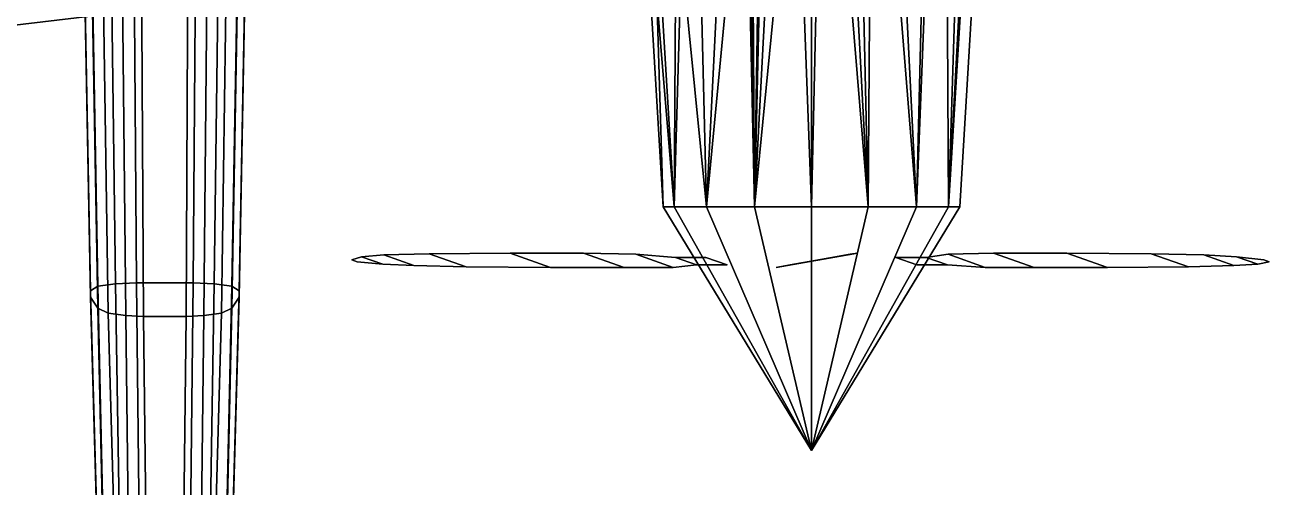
# Model space of a CAD drawing. Header units: millimetres. Extents: x -5.8 to 5.8, y -5.2 to 28.7.
# Drawn here: x -2.226 to 1.295, y -1.563 to -0.254 of the extents above; entities that cross this region are included whole.
import ezdxf

# ---------------------------------------------------------------- set-up
doc = ezdxf.new("R2010")
doc.units = ezdxf.units.MM
for name, color, linetype in [('blades', 6, 'Continuous'), ('propeller', 1, 'Continuous'), ('w2', 4, 'Continuous'), ('wing', 5, 'Continuous')]:
    doc.layers.add(name, color=color, linetype=linetype)

msp = doc.modelspace()

# ---------------------------------------------------------------- linework, layer by layer
for points in [[(-0.4999999999999999, 0.5699999999999905, -0.009999999999999898), (-0.4999999999999999, 0.5699999999999905, -0.2900000000000009), (-0.388029403654741, -0.7700000000000071, -0.09072704159333628), (-0.4200000000000016, -0.7700000000000071, 0.07000000000000017)], [(-0.4999999999999999, 0.5699999999999905, -0.2900000000000009), (-0.4699999999999988, 0.5699999999999905, -0.3499999999999996), (-0.388029403654741, -0.7700000000000071, -0.09072704159333628), (-0.388029403654741, -0.7700000000000071, -0.0907270415933363)], [(-0.4599999999999937, 0.5699999999999905, 0.1999999999999992), (-0.4999999999999999, 0.5699999999999905, -0.009999999999999898), (-0.4200000000000016, -0.7700000000000071, 0.07000000000000017)], [(-0.4699999999999988, 0.5699999999999905, -0.3499999999999996), (-0.4299999999999926, 0.5699999999999905, -0.4199999999999999), (-0.2969848480983471, -0.7700000000000071, -0.2269848480983487), (-0.388029403654741, -0.7700000000000071, -0.09072704159333628)], [(-0.3799999999999954, 0.5699999999999905, 0.4000000000000002), (-0.4599999999999937, 0.5699999999999905, 0.1999999999999992), (-0.4200000000000016, -0.7700000000000071, 0.07000000000000017), (-0.388029403654741, -0.7700000000000071, 0.2307270415933383)], [(-0.4299999999999926, 0.5699999999999905, -0.4199999999999999), (-0.3299999999999982, 0.5699999999999905, -0.5199999999999998), (-0.2969848480983471, -0.7700000000000071, -0.2269848480983487)], [(-0.3499999999999943, 0.5699999999999905, 0.4599999999999986), (-0.3799999999999954, 0.5699999999999905, 0.3999999999999999), (-0.388029403654741, -0.7700000000000071, 0.230727041593338)], [(-0.3299999999999982, 0.5699999999999905, -0.5199999999999998), (-0.1899999999999976, 0.5699999999999905, -0.5700000000000005), (-0.1607270415933328, -0.7700000000000071, -0.3180294036547408), (-0.2969848480983471, -0.7700000000000071, -0.2269848480983487)], [(-0.1899999999999976, 0.5699999999999905, -0.5700000000000005), (-0.09000000000000336, 0.5699999999999905, -0.6099999999999997), (-0.1607270415933328, -0.7700000000000071, -0.3180294036547408)], [(-0.09000000000000336, 0.5699999999999905, -0.6099999999999997), (-0.0499999999999971, 0.5699999999999905, -0.6200000000000012), (6.123031769111886e-17, -0.7700000000000071, -0.3499999999999996), (-0.1607270415933328, -0.7700000000000071, -0.3180294036547408)], [(6.123031769111886e-17, -0.7700000000000071, -0.3499999999999996), (6.245004513516506e-17, -0.7700000000000071, -0.3499999999999996), (-0.0499999999999971, 0.5699999999999905, -0.6200000000000012), (0, 0.5699999999999905, -0.630000000000001)], [(0, 0.5699999999999905, -0.630000000000001), (0.04999999999999716, 0.5699999999999905, -0.6200000000000012), (0.1607270415933328, -0.7700000000000071, -0.3180294036547408), (6.123031769111886e-17, -0.7700000000000071, -0.3499999999999996)], [(0.1607270415933328, -0.7700000000000071, -0.3180294036547408), (0.1607270415933328, -0.7700000000000071, -0.3180294036547408), (0.04999999999999716, 0.5699999999999905, -0.6200000000000012), (0.09000000000000341, 0.5699999999999905, -0.6099999999999997)], [(0.2969848480983472, -0.7700000000000071, -0.2269848480983487), (0.1607270415933328, -0.7700000000000071, -0.3180294036547408), (0.09000000000000341, 0.5699999999999905, -0.6099999999999997), (0.1899999999999977, 0.5699999999999905, -0.5700000000000005)], [(0.2969848480983472, -0.7700000000000071, -0.2269848480983487), (0.2969848480983472, -0.7700000000000071, -0.2269848480983487), (0.1899999999999977, 0.5699999999999905, -0.5700000000000005), (0.3299999999999983, 0.5699999999999905, -0.5199999999999998)], [(0.3880294036547411, -0.7700000000000071, -0.09072704159333628), (0.2969848480983472, -0.7700000000000071, -0.2269848480983487), (0.3299999999999983, 0.5699999999999905, -0.5199999999999998), (0.4299999999999926, 0.5699999999999905, -0.4199999999999999)], [(0.2969848480983472, -0.7700000000000071, 0.3669848480983506), (0.3880294036547411, -0.7700000000000071, 0.230727041593338), (0.3799999999999955, 0.5699999999999905, 0.3999999999999999), (0.3499999999999943, 0.5699999999999905, 0.4599999999999986)], [(0.3880294036547411, -0.7700000000000071, 0.2307270415933383), (0.3880294036547411, -0.7700000000000071, 0.2307270415933383), (0.4599999999999937, 0.5699999999999905, 0.1999999999999992), (0.3799999999999955, 0.5699999999999905, 0.4000000000000002)], [(0.3880294036547411, -0.7700000000000071, -0.09072704159333628), (0.3880294036547411, -0.7700000000000071, -0.09072704159333628), (0.4299999999999926, 0.5699999999999905, -0.4199999999999999), (0.4699999999999989, 0.5699999999999905, -0.3499999999999996)], [(0.4200000000000017, -0.7700000000000071, 0.07000000000000017), (0.3880294036547411, -0.7700000000000071, -0.09072704159333628), (0.4699999999999989, 0.5699999999999905, -0.3499999999999996), (0.5, 0.5699999999999905, -0.2900000000000009)], [(0.3880294036547411, -0.7700000000000071, 0.2307270415933383), (0.4200000000000017, -0.7700000000000071, 0.07000000000000017), (0.5, 0.5699999999999905, -0.009999999999999898), (0.4599999999999937, 0.5699999999999905, 0.1999999999999992)], [(0.4200000000000017, -0.7700000000000071, 0.07000000000000017), (0.4200000000000017, -0.7700000000000071, 0.07000000000000017), (0.5, 0.5699999999999905, -0.2900000000000009), (0.5, 0.5699999999999905, -0.009999999999999898)]]:
    msp.add_3dface(points)
at = {"color": 2}
for points in [[(-0.2299999999999897, 0.5699999999999905, 0.6999999999999988), (-0.3499999999999943, 0.5699999999999905, 0.4599999999999986), (-0.388029403654741, -0.7700000000000071, 0.230727041593338), (-0.2969848480983471, -0.7700000000000071, 0.3669848480983506)], [(-0.1700000000000016, 0.5699999999999905, 0.7499999999999996), (-0.2299999999999897, 0.5699999999999905, 0.6999999999999988), (-0.2969848480983471, -0.7700000000000071, 0.3669848480983506)], [(-0.1607270415933328, -0.770000000000006, 0.4580294036547414), (-0.1700000000000016, 0.5699999999999896, 0.7499999999999996), (-0.2969848480983471, -0.7700000000000082, 0.3669848480983502)], [(-0.1399999999999954, 0.5699999999999905, 0.7899999999999991), (-0.1800000000000016, 0.5699999999999905, 0.7699999999999996), (-0.1607270415933337, -0.770000000000006, 0.458029403654741)], [(-0.1800000000000016, 0.5699999999999905, 0.7699999999999996), (-0.1700000000000016, 0.5699999999999905, 0.7499999999999996), (-0.1607270415933337, -0.770000000000006, 0.458029403654741)], [(-0.03000000000000107, 0.5699999999999905, 0.7999999999999985), (-0.1299999999999954, 0.5699999999999905, 0.7699999999999991), (-0.1607270415933328, -0.7700000000000071, 0.458029403654741)], [(6.123031769111886e-17, 0.5699999999999905, 0.7999999999999985), (-0.03000000000000107, 0.5699999999999905, 0.7999999999999985), (-0.1607270415933328, -0.7700000000000071, 0.458029403654741), (0, -0.7700000000000071, 0.4899999999999998)], [(-0.1299999999999954, 0.5699999999999905, 0.7699999999999991), (-0.1399999999999954, 0.5699999999999905, 0.7899999999999991), (-0.1607270415933337, -0.770000000000006, 0.458029403654741)], [(6.245004513516506e-17, -0.7700000000000071, 0.4899999999999998), (0.1607270415933328, -0.7700000000000071, 0.458029403654741), (0.1299999999999955, 0.5699999999999905, 0.7699999999999991), (0.03000000000000114, 0.5699999999999905, 0.7999999999999985)], [(0, -0.7700000000000071, 0.4899999999999998), (6.245004513516506e-17, -0.7700000000000071, 0.4899999999999998), (0.03000000000000114, 0.5699999999999905, 0.7999999999999985), (6.123031769111886e-17, 0.5699999999999905, 0.7999999999999985)], [(0.1607270415933328, -0.7700000000000071, 0.458029403654741), (0.1607270415933328, -0.7700000000000071, 0.458029403654741), (0.1700000000000017, 0.5699999999999905, 0.7499999999999996), (0.1299999999999955, 0.5699999999999905, 0.7699999999999991)], [(0.1607270415933328, -0.7700000000000071, 0.458029403654741), (0.2969848480983472, -0.7700000000000071, 0.3669848480983506), (0.2299999999999898, 0.5699999999999905, 0.6999999999999988), (0.1700000000000017, 0.5699999999999905, 0.7499999999999996)], [(0.2969848480983472, -0.7700000000000071, 0.3669848480983506), (0.2969848480983472, -0.7700000000000071, 0.3669848480983506), (0.3499999999999943, 0.5699999999999905, 0.4599999999999986), (0.2299999999999898, 0.5699999999999905, 0.6999999999999988)]]:
    msp.add_3dface(points, dxfattribs=at)
at = {"layer": 'blades'}
for points in [[(-1.300377851638816, -0.9199999999999995, 0.7976794919243098), (-1.273416327411748, -0.9111836509645763, 0.7243782217350887), (-1.213416327411749, -0.9323428886495924, 0.8283012701892218), (-1.285377851638816, -0.9252898094212538, 0.8236602540378453)], [(-1.273416327411748, -0.9111836509645763, 0.7243782217350887), (-1.300377851638815, -0.9199999999999995, 0.7976794919243115), (-1.285377851638816, -0.9252898094212538, 0.8236602540378453), (-1.213416327411749, -0.9323428886495924, 0.8283012701892218)], [(-1.210474041071149, -0.9058938415433224, 0.6533974596215568), (-1.273416327411748, -0.9111836509645763, 0.7243782217350887), (-1.213416327411749, -0.9323428886495924, 0.8283012701892218), (-1.125474041071148, -0.9358694282637616, 0.8006217782649099)], [(-1.273416327411748, -0.9111836509645763, 0.7243782217350887), (-1.210474041071149, -0.9058938415433224, 0.6533974596215568), (-1.125474041071148, -0.9358694282637616, 0.8006217782649099), (-1.213416327411749, -0.9323428886495924, 0.8283012701892218)], [(-1.210474041071149, -0.9058938415433224, 0.6533974596215568), (-1.081909976465639, -0.9023673019291532, 0.556076951545867), (-0.976909976465639, -0.9393959678779309, 0.7379422863405996), (-1.125474041071148, -0.9358694282637616, 0.8006217782649099)], [(-1.081909976465639, -0.9023673019291532, 0.556076951545867), (-1.210474041071149, -0.9058938415433224, 0.6533974596215568), (-1.125474041071148, -0.9358694282637616, 0.8006217782649099), (-0.976909976465639, -0.9393959678779309, 0.7379422863405996)], [(-1.081909976465639, -0.9023673019291532, 0.556076951545867), (-0.8530831174438402, -0.9006040321220685, 0.4124166975080232), (-0.7380831174438418, -0.9411592376850155, 0.6116025403784437), (-0.976909976465639, -0.9393959678779309, 0.7379422863405996)], [(-0.8530831174438402, -0.9006040321220685, 0.4124166975080232), (-1.081909976465639, -0.9023673019291532, 0.556076951545867), (-0.976909976465639, -0.9393959678779309, 0.7379422863405996), (-0.7380831174438418, -0.9411592376850155, 0.6116025403784437)], [(-0.645237020535574, -0.9006040321220685, 0.292416697508024), (-0.8530831174438402, -0.9006040321220685, 0.4124166975080232), (-0.7380831174438418, -0.9411592376850155, 0.6116025403784437), (-0.5302370205355755, -0.9411592376850155, 0.4916025403784445)], [(-0.8530831174438402, -0.9006040321220685, 0.4124166975080232), (-0.645237020535574, -0.9006040321220685, 0.292416697508024), (-0.5302370205355755, -0.9411592376850155, 0.4916025403784445), (-0.7380831174438418, -0.9411592376850155, 0.6116025403784437)], [(-0.4966729559300651, -0.9041305717362378, 0.2297372055837119), (-0.645237020535574, -0.9006040321220685, 0.292416697508024), (-0.5302370205355755, -0.9411592376850155, 0.4916025403784445), (-0.3916729559300647, -0.9411592376850155, 0.4116025403784445)], [(-0.645237020535574, -0.9006040321220685, 0.292416697508024), (-0.4966729559300651, -0.9041305717362378, 0.2297372055837119), (-0.3916729559300647, -0.9411592376850155, 0.4116025403784445), (-0.5302370205355755, -0.9411592376850155, 0.4916025403784445)], [(-0.4966729559300651, -0.9041305717362378, 0.2297372055837119), (-0.3850704155516196, -0.912946920771661, 0.2230384757729347), (-0.3250704155516209, -0.934106158456677, 0.3269615242270678), (-0.3916729559300647, -0.9411592376850155, 0.4116025403784445)], [(-0.3850704155516196, -0.912946920771661, 0.2230384757729347), (-0.4966729559300651, -0.9041305717362378, 0.2297372055837119), (-0.3916729559300647, -0.9411592376850155, 0.4116025403784445), (-0.3250704155516209, -0.934106158456677, 0.3269615242270678)], [(-0.3850704155516196, -0.912946920771661, 0.2230384757729347), (-0.2984678751731762, -0.912946920771661, 0.173038475772934), (-0.2384678751731775, -0.934106158456677, 0.2769615242270671), (-0.3250704155516209, -0.934106158456677, 0.3269615242270678)], [(-0.2984678751731762, -0.912946920771661, 0.173038475772934), (-0.3850704155516196, -0.912946920771661, 0.2230384757729347), (-0.3250704155516209, -0.934106158456677, 0.3269615242270678), (-0.2384678751731775, -0.934106158456677, 0.2769615242270671)], [(0.1299999999999999, -0.9006040321220685, -0.5999999999999996), (0.1299999999999999, -0.9006040321220685, -0.8399999999999999), (-0.1000000000000001, -0.9411592376850155, -0.8399999999999999), (-0.1000000000000001, -0.9411592376850155, -0.5999999999999996)], [(0.1299999999999999, -0.9006040321220685, -0.8399999999999999), (0.1299999999999999, -0.9006040321220685, -0.5999999999999996), (-0.1000000000000001, -0.9411592376850155, -0.5999999999999996), (-0.1000000000000001, -0.9411592376850155, -0.8399999999999999)], [(0.1099999999999999, -0.9041305717362378, -0.4399999999999995), (0.1299999999999999, -0.9006040321220685, -0.5999999999999996), (-0.1000000000000001, -0.9411592376850155, -0.5999999999999996), (-0.1000000000000001, -0.9411592376850155, -0.4399999999999995)], [(0.1299999999999999, -0.9006040321220685, -0.5999999999999996), (0.1099999999999999, -0.9041305717362378, -0.4399999999999995), (-0.1000000000000001, -0.9411592376850155, -0.4399999999999995), (-0.1000000000000001, -0.9411592376850155, -0.5999999999999996)], [(0.1299999999999999, -0.9006040321220685, -0.8399999999999999), (0.1200000000000001, -0.9023673019291532, -1.109999999999999), (-0.08999999999999986, -0.9393959678779309, -1.109999999999999), (-0.1000000000000001, -0.9411592376850155, -0.8399999999999999)], [(0.1200000000000001, -0.9023673019291532, -1.109999999999999), (0.1299999999999999, -0.9006040321220685, -0.8399999999999999), (-0.1000000000000001, -0.9411592376850155, -0.8399999999999999), (-0.08999999999999986, -0.9393959678779309, -1.109999999999999)], [(0.1099999999999999, -0.9041305717362378, -0.4399999999999995), (0.06000000000000005, -0.912946920771661, -0.3399999999999999), (-0.06000000000000005, -0.934106158456677, -0.3399999999999999), (-0.1000000000000001, -0.9411592376850155, -0.4399999999999995)], [(0.06000000000000005, -0.912946920771661, -0.3399999999999999), (0.1099999999999999, -0.9041305717362378, -0.4399999999999995), (-0.1000000000000001, -0.9411592376850155, -0.4399999999999995), (-0.06000000000000005, -0.934106158456677, -0.3399999999999999)], [(0.1000000000000005, -0.9058938415433224, -1.27), (0.1200000000000001, -0.9023673019291532, -1.109999999999999), (-0.08999999999999986, -0.9393959678779309, -1.109999999999999), (-0.0699999999999994, -0.9358694282637616, -1.27)], [(0.1200000000000001, -0.9023673019291532, -1.109999999999999), (0.1000000000000005, -0.9058938415433224, -1.27), (-0.0699999999999994, -0.9358694282637616, -1.27), (-0.08999999999999986, -0.9393959678779309, -1.109999999999999)], [(0.1000000000000005, -0.9058938415433224, -1.27), (0.07000000000000162, -0.9111836509645763, -1.359999999999999), (-0.04999999999999938, -0.9323428886495924, -1.359999999999999), (-0.0699999999999994, -0.9358694282637616, -1.27)], [(0.07000000000000162, -0.9111836509645763, -1.359999999999999), (0.1000000000000005, -0.9058938415433224, -1.27), (-0.0699999999999994, -0.9358694282637616, -1.27), (-0.04999999999999938, -0.9323428886495924, -1.359999999999999)], [(0.06000000000000005, -0.912946920771661, -0.2400000000000002), (0.06000000000000005, -0.912946920771661, -0.3399999999999999), (-0.06000000000000005, -0.934106158456677, -0.3399999999999999), (-0.06000000000000005, -0.934106158456677, -0.2400000000000002)], [(0.06000000000000005, -0.912946920771661, -0.3399999999999999), (0.06000000000000005, -0.912946920771661, -0.2400000000000002), (-0.06000000000000005, -0.934106158456677, -0.2400000000000002), (-0.06000000000000005, -0.934106158456677, -0.3399999999999999)], [(0.02000000000000179, -0.9199999999999995, -1.42), (0.07000000000000162, -0.9111836509645763, -1.359999999999999), (-0.04999999999999938, -0.9323428886495924, -1.359999999999999), (-0.009999999999999787, -0.9252898094212538, -1.42)], [(0.07000000000000162, -0.9111836509645763, -1.359999999999999), (0.02000000000000002, -0.9199999999999999, -1.42), (-0.009999999999999787, -0.9252898094212538, -1.42), (-0.04999999999999938, -0.9323428886495924, -1.359999999999999)], [(0.3250704155516191, -0.9129469207716614, 0.3269615242270678), (0.2384678751731757, -0.9129469207716614, 0.2769615242270671), (0.2984678751731753, -0.934106158456677, 0.1730384757729357), (0.3850704155516187, -0.934106158456677, 0.2230384757729347)], [(0.2384678751731757, -0.9129469207716614, 0.2769615242270671), (0.3250704155516191, -0.9129469207716614, 0.3269615242270678), (0.3850704155516187, -0.934106158456677, 0.2230384757729347), (0.2984678751731753, -0.934106158456677, 0.1730384757729357)], [(0.386672955930063, -0.9041305717362378, 0.4202627944162884), (0.3250704155516191, -0.9129469207716614, 0.3269615242270678), (0.3850704155516187, -0.934106158456677, 0.2230384757729347), (0.4916729559300625, -0.9411592376850155, 0.2383974596215577)], [(0.3250704155516191, -0.9129469207716614, 0.3269615242270678), (0.386672955930063, -0.9041305717362378, 0.4202627944162884), (0.4916729559300625, -0.9411592376850155, 0.2383974596215577), (0.3850704155516187, -0.934106158456677, 0.2230384757729347)], [(0.386672955930063, -0.9041305717362378, 0.4202627944162884), (0.5152370205355741, -0.9006040321220685, 0.5175833024919783), (0.6302370205355734, -0.9411592376850155, 0.318397459621556), (0.4916729559300625, -0.9411592376850155, 0.2383974596215577)], [(0.5152370205355741, -0.9006040321220685, 0.5175833024919783), (0.386672955930063, -0.9041305717362378, 0.4202627944162884), (0.4916729559300625, -0.9411592376850155, 0.2383974596215577), (0.6302370205355734, -0.9411592376850155, 0.318397459621556)], [(0.5152370205355741, -0.9006040321220685, 0.5175833024919783), (0.7230831174438404, -0.9006040321220685, 0.6375833024919775), (0.8380831174438397, -0.9411592376850155, 0.438397459621557), (0.6302370205355734, -0.9411592376850155, 0.318397459621556)], [(0.7230831174438404, -0.9006040321220685, 0.6375833024919775), (0.5152370205355741, -0.9006040321220685, 0.5175833024919783), (0.6302370205355734, -0.9411592376850155, 0.318397459621556), (0.8380831174438397, -0.9411592376850155, 0.438397459621557)], [(0.9619099764656376, -0.9023673019291532, 0.7639230484541333), (0.7230831174438404, -0.9006040321220685, 0.6375833024919775), (0.8380831174438397, -0.9411592376850155, 0.438397459621557), (1.066909976465638, -0.9393959678779309, 0.5820577136594007)], [(0.7230831174438404, -0.9006040321220685, 0.6375833024919775), (0.9619099764656376, -0.9023673019291532, 0.7639230484541333), (1.066909976465638, -0.9393959678779309, 0.5820577136594007), (0.8380831174438397, -0.9411592376850155, 0.438397459621557)], [(1.110474041071148, -0.9058938415433224, 0.8266025403784454), (0.9619099764656376, -0.9023673019291532, 0.7639230484541333), (1.066909976465638, -0.9393959678779309, 0.5820577136594007), (1.195474041071147, -0.9358694282637616, 0.6793782217350905)], [(0.9619099764656376, -0.9023673019291532, 0.7639230484541333), (1.110474041071148, -0.9058938415433224, 0.8266025403784454), (1.195474041071147, -0.9358694282637616, 0.6793782217350905), (1.066909976465638, -0.9393959678779309, 0.5820577136594007)], [(1.110474041071148, -0.9058938415433224, 0.8266025403784454), (1.203416327411746, -0.9111836509645763, 0.8456217782649134), (1.263416327411747, -0.9323428886495924, 0.7416987298107802), (1.195474041071147, -0.9358694282637616, 0.6793782217350905)], [(1.203416327411746, -0.9111836509645763, 0.8456217782649134), (1.110474041071148, -0.9058938415433224, 0.8266025403784454), (1.195474041071147, -0.9358694282637616, 0.6793782217350905), (1.263416327411747, -0.9323428886495924, 0.7416987298107802)], [(1.280377851638812, -0.9199999999999995, 0.832320508075691), (1.203416327411746, -0.9111836509645763, 0.8456217782649134), (1.263416327411747, -0.9323428886495924, 0.7416987298107802), (1.295377851638814, -0.9252898094212538, 0.8063397459621573)], [(1.203416327411746, -0.9111836509645763, 0.8456217782649134), (1.280377851638814, -0.9199999999999999, 0.8323205080756892), (1.295377851638814, -0.9252898094212538, 0.8063397459621573), (1.263416327411747, -0.9323428886495924, 0.7416987298107802)]]:
    msp.add_3dface(points, dxfattribs=at)
at = {"layer": 'propeller'}
for points in [[(-5.551115123125783e-17, -1.46, 0.07000000000000017), (-6.123031769111886e-17, -1.46, 0.07), (-0.388029403654741, -0.7700000000000071, 0.2307270415933383), (-0.4200000000000016, -0.7700000000000071, 0.07000000000000017)], [(-6.123031769111886e-17, -1.46, 0.07), (-5.551115123125783e-17, -1.46, 0.07000000000000017), (-0.4200000000000016, -0.7700000000000071, 0.07000000000000017), (-0.388029403654741, -0.7700000000000071, -0.09072704159333628)], [(-6.123031769111886e-17, -1.46, 0.07), (-5.551115123125783e-17, -1.46, 0.07000000000000017), (-0.388029403654741, -0.7700000000000071, -0.09072704159333628), (-0.2969848480983471, -0.7700000000000071, -0.2269848480983487)], [(-5.551115123125783e-17, -1.46, 0.07000000000000017), (-6.123031769111886e-17, -1.46, 0.07), (-0.2969848480983471, -0.7700000000000071, 0.366984848098351), (-0.388029403654741, -0.7700000000000071, 0.2307270415933383)], [(-6.123031769111886e-17, -1.46, 0.07), (0, -1.46, 0.07), (-0.2969848480983471, -0.7700000000000071, -0.2269848480983487), (-0.1607270415933328, -0.7700000000000071, -0.3180294036547408)], [(0, -1.46, 0.07), (-6.123031769111886e-17, -1.46, 0.07), (-0.1607270415933328, -0.7700000000000071, 0.4580294036547413), (-0.2969848480983471, -0.7700000000000071, 0.366984848098351)], [(0, -1.46, 0.07), (-6.123031769111886e-17, -1.46, 0.07), (6.123031769111886e-17, -0.7700000000000071, 0.4900000000000001), (-0.1607270415933328, -0.7700000000000071, 0.4580294036547413)], [(-6.123031769111886e-17, -1.46, 0.07), (0, -1.46, 0.07), (-0.1607270415933328, -0.7700000000000071, -0.3180294036547408), (6.123031769111886e-17, -0.7700000000000071, -0.3499999999999996)], [(0.4200000000000017, -0.7700000000000071, 0.07000000000000017), (0.3880294036547411, -0.7700000000000071, 0.2307270415933383), (-6.123031769111886e-17, -1.46, 0.07), (0, -1.46, 0.07000000000000017)], [(0.3880294036547411, -0.7700000000000071, 0.2307270415933383), (0.2969848480983472, -0.7700000000000071, 0.366984848098351), (-6.123031769111886e-17, -1.46, 0.07), (-5.551115123125783e-17, -1.46, 0.07000000000000017)], [(0.2969848480983472, -0.7700000000000071, 0.366984848098351), (0.1607270415933328, -0.7700000000000071, 0.4580294036547413), (-6.123031769111886e-17, -1.46, 0.07), (0, -1.46, 0.07000000000000017)], [(0.1607270415933328, -0.7700000000000071, 0.4580294036547413), (6.123031769111886e-17, -0.7700000000000071, 0.4900000000000001), (-6.123031769111886e-17, -1.46, 0.07), (-5.551115123125783e-17, -1.46, 0.07)], [(6.123031769111886e-17, -0.7700000000000071, -0.3499999999999996), (0.1607270415933328, -0.7700000000000071, -0.3180294036547408), (-5.551115123125783e-17, -1.46, 0.07), (-6.123031769111886e-17, -1.46, 0.07)], [(0.1607270415933328, -0.7700000000000071, -0.3180294036547408), (0.2969848480983472, -0.7700000000000071, -0.2269848480983487), (0, -1.46, 0.07000000000000017), (-6.123031769111886e-17, -1.46, 0.07)], [(0.2969848480983472, -0.7700000000000071, -0.2269848480983487), (0.3880294036547411, -0.7700000000000071, -0.09072704159333628), (-5.551115123125783e-17, -1.46, 0.07000000000000017), (-6.123031769111886e-17, -1.46, 0.07)], [(0.3880294036547411, -0.7700000000000071, -0.09072704159333628), (0.4200000000000017, -0.7700000000000071, 0.07000000000000017), (0, -1.46, 0.07000000000000017), (-6.123031769111886e-17, -1.46, 0.07)]]:
    msp.add_3dface(points, dxfattribs=at)
at = {"layer": 'w2'}
for points in [[(-5.32, -0.6199999999999992, -0.3499999999999961), (-2.039999999999999, -0.2300000000000004, -0.5399999999999974), (-2.039999999999999, 0.6799999999999997, -0.6799999999999979), (-5.32, 0.01999999999999957, -0.4199999999999964)], [(-5.32, 0.01999999999999957, -0.2699999999999978), (-2.039999999999999, 0.6799999999999997, -0.3699999999999992), (-2.039999999999999, -0.2300000000000004, -0.5399999999999974), (-5.32, -0.6199999999999992, -0.3499999999999961)]]:
    msp.add_3dface(points, dxfattribs=at)
at = {"layer": 'wing'}
for points in [[(-2.037859999999998, 0.01314067106751926, -0.3087713571419259), (-2.059720000000009, -0.0003797489261548326, -0.4062077730406781), (-2.040000000000008, -1.007154390600324, -0.3350299844836946), (-2.019999999999998, -0.9947843814569812, -0.2458841327922469)], [(-1.983210000000016, 0.02065201550844943, -0.2546400149759516), (-2.037859999999998, 0.01314067106751926, -0.3087713571419259), (-2.019999999999998, -0.9947843814569812, -0.2458841327922469), (-1.970000000000015, -0.9879121541551239, -0.1963586596303307)], [(-1.917630000000014, 0.0236565532848214, -0.2329874781095626), (-1.983210000000016, 0.02065201550844943, -0.2546400149759516), (-1.970000000000015, -0.9879121541551239, -0.1963586596303307), (-1.910000000000013, -0.985163263234381, -0.176548470365565)], [(-1.742749999999986, 0.02365655328482141, -0.2329874781095626), (-1.917630000000014, 0.0236565532848214, -0.2329874781095626), (-1.910000000000013, -0.985163263234381, -0.176548470365565), (-1.749999999999988, -0.9851632632343819, -0.1765484703655649)], [(-1.749999999999988, -0.985163263234381, -0.176548470365565), (-1.689999999999985, -0.9879121541551239, -0.1963586596303307), (-1.677169999999984, 0.02065201550844943, -0.2546400149759516), (-1.742749999999986, 0.0236565532848214, -0.2329874781095626)], [(-1.689999999999985, -0.9879121541551239, -0.1963586596303307), (-1.640000000000002, -0.9947843814569812, -0.2458841327922469), (-1.622520000000003, 0.01314067106751926, -0.3087713571419259), (-1.677169999999984, 0.02065201550844943, -0.2546400149759516)], [(-1.640000000000002, -0.9947843814569812, -0.2458841327922469), (-1.619999999999992, -1.007154390600324, -0.3350299844836946), (-1.600659999999991, -0.0003797489261548326, -0.4062077730406781), (-1.622520000000003, 0.01314067106751926, -0.3087713571419259)], [(-2.059720000000009, -0.0003797489261548326, -0.4062077730406781), (-2.059720000000009, -0.01990924447257286, -0.5469492626722084), (-2.040000000000008, -1.025022181585153, -0.4637962147046738), (-2.040000000000008, -1.007154390600324, -0.3350299844836946)], [(-2.059720000000009, -0.01990924447257286, -0.5469492626722084), (-2.037859999999998, -0.05446142890085121, -0.7959534366356874), (-2.019999999999998, -1.056634427173697, -0.6916133912494852), (-2.040000000000008, -1.025022181585153, -0.4637962147046738)], [(-1.619999999999992, -1.025022181585153, -0.4637962147046738), (-1.640000000000002, -1.056634427173697, -0.6916133912494852), (-1.622520000000003, -0.05446142890085121, -0.7959534366356874), (-1.600659999999991, -0.01990924447257286, -0.5469492626722084)], [(-1.619999999999992, -1.007154390600324, -0.3350299844836946), (-1.619999999999992, -1.025022181585153, -0.4637962147046738), (-1.600659999999991, -0.01990924447257286, -0.5469492626722084), (-1.600659999999991, -0.0003797489261548326, -0.4062077730406781)], [(-2.037859999999998, -0.05446142890085121, -0.7959534366356874), (-2.005069999999996, -0.06948411778271157, -0.904216120967636), (-1.989999999999997, -1.070378881777412, -0.7906643375733176), (-2.019999999999998, -1.056634427173697, -0.6916133912494852)], [(-2.005069999999996, -0.06948411778271157, -0.904216120967636), (-1.950420000000015, -0.07699546222364145, -0.9583474631336085), (-1.940000000000014, -1.077251109079269, -0.8401898107352319), (-1.989999999999997, -1.070378881777412, -0.7906643375733176)], [(-1.670000000000003, -1.070378881777412, -0.7906643375733176), (-1.719999999999986, -1.077251109079269, -0.8401898107352319), (-1.709959999999985, -0.07699546222364145, -0.9583474631336085), (-1.655310000000004, -0.06948411778271157, -0.904216120967636)], [(-1.640000000000002, -1.056634427173697, -0.6916133912494852), (-1.670000000000003, -1.070378881777412, -0.7906643375733176), (-1.655310000000004, -0.06948411778271157, -0.904216120967636), (-1.622520000000003, -0.05446142890085121, -0.7959534366356874)], [(-1.950420000000015, -0.07699546222364145, -0.9583474631336085), (-1.895770000000002, -0.08000000000001345, -0.9799999999999975), (-1.890000000000002, -1.080000000000012, -0.8599999999999977), (-1.940000000000014, -1.077251109079269, -0.8401898107352319)], [(-1.895770000000002, -0.08000000000001345, -0.9799999999999975), (-1.764609999999998, -0.08000000000001345, -0.9799999999999975), (-1.769999999999998, -1.080000000000012, -0.8599999999999977), (-1.890000000000002, -1.080000000000012, -0.8599999999999977)], [(-1.719999999999986, -1.077251109079269, -0.8401898107352319), (-1.769999999999998, -1.080000000000012, -0.8599999999999977), (-1.764609999999998, -0.08000000000001345, -0.9799999999999975), (-1.709959999999985, -0.07699546222364145, -0.9583474631336085)], [(-1.910000000000013, -0.985163263234381, -0.176548470365565), (-1.970000000000015, -0.9879121541551239, -0.1963586596303307), (-1.939999999999985, -2.775401063362565, -0.06446055227799169), (-1.890000000000002, -2.772652172441822, -0.04465036301322423)], [(-1.749999999999988, -0.985163263234381, -0.176548470365565), (-1.910000000000013, -0.985163263234381, -0.176548470365565), (-1.890000000000002, -2.772652172441822, -0.04465036301322423), (-1.769999999999998, -2.772652172441822, -0.04465036301322423)], [(-1.769999999999998, -2.772652172441822, -0.04465036301322423), (-1.720000000000015, -2.775401063362565, -0.06446055227799169), (-1.689999999999985, -0.9879121541551239, -0.1963586596303307), (-1.749999999999988, -0.985163263234381, -0.176548470365565)], [(-2.019999999999998, -0.9947843814569812, -0.2458841327922469), (-2.040000000000008, -1.007154390600324, -0.3350299844836946), (-1.989999999999997, -2.78914551796628, -0.1635114986018222), (-1.980000000000006, -2.782273290664422, -0.1139860254399061)], [(-2.040000000000008, -1.007154390600324, -0.3350299844836946), (-2.040000000000008, -1.025022181585153, -0.4637962147046738), (-1.989999999999997, -2.805638863490737, -0.2823726341904204), (-1.989999999999997, -2.78914551796628, -0.1635114986018222)], [(-1.970000000000015, -0.9879121541551239, -0.1963586596303307), (-2.019999999999998, -0.9947843814569812, -0.2458841327922469), (-1.980000000000006, -2.782273290664422, -0.1139860254399061), (-1.939999999999985, -2.775401063362565, -0.06446055227799169)], [(-1.720000000000015, -2.775401063362565, -0.06446055227799169), (-1.679999999999994, -2.782273290664422, -0.1139860254399061), (-1.640000000000002, -0.9947843814569812, -0.2458841327922469), (-1.689999999999985, -0.9879121541551239, -0.1963586596303307)], [(-1.679999999999994, -2.782273290664422, -0.1139860254399061), (-1.670000000000003, -2.78914551796628, -0.1635114986018222), (-1.619999999999992, -1.007154390600324, -0.3350299844836946), (-1.640000000000002, -0.9947843814569812, -0.2458841327922469)], [(-1.670000000000003, -2.78914551796628, -0.1635114986018222), (-1.670000000000003, -2.805638863490737, -0.2823726341904204), (-1.619999999999992, -1.025022181585153, -0.4637962147046738), (-1.619999999999992, -1.007154390600324, -0.3350299844836946)], [(-2.040000000000008, -1.025022181585153, -0.4637962147046738), (-2.019999999999998, -1.056634427173697, -0.6916133912494852), (-1.980000000000006, -2.816634427173709, -0.3616133912494834), (-1.989999999999997, -2.805638863490737, -0.2823726341904204)], [(-1.670000000000003, -2.805638863490737, -0.2823726341904204), (-1.679999999999994, -2.816634427173709, -0.3616133912494834), (-1.640000000000002, -1.056634427173697, -0.6916133912494852), (-1.619999999999992, -1.025022181585153, -0.4637962147046738)], [(-2.019999999999998, -1.056634427173697, -0.6916133912494852), (-1.989999999999997, -1.070378881777412, -0.7906643375733176), (-1.939999999999985, -2.834502218158538, -0.4903796214704643), (-1.980000000000006, -2.816634427173709, -0.3616133912494834)], [(-1.989999999999997, -1.070378881777412, -0.7906643375733176), (-1.940000000000014, -1.077251109079269, -0.8401898107352319), (-1.920000000000003, -2.837251109079281, -0.5101898107352318), (-1.939999999999985, -2.834502218158538, -0.4903796214704643)], [(-1.940000000000014, -1.077251109079269, -0.8401898107352319), (-1.890000000000002, -1.080000000000012, -0.8599999999999977), (-1.869999999999992, -2.840000000000024, -0.5299999999999976), (-1.920000000000003, -2.837251109079281, -0.5101898107352318)], [(-1.890000000000002, -1.080000000000012, -0.8599999999999977), (-1.769999999999998, -1.080000000000012, -0.8599999999999977), (-1.790000000000008, -2.840000000000024, -0.5299999999999976), (-1.869999999999992, -2.840000000000024, -0.5299999999999976)], [(-1.739999999999997, -2.837251109079281, -0.5101898107352318), (-1.790000000000008, -2.840000000000024, -0.5299999999999976), (-1.769999999999998, -1.080000000000012, -0.8599999999999977), (-1.719999999999986, -1.077251109079269, -0.8401898107352319)], [(-1.720000000000015, -2.834502218158538, -0.4903796214704643), (-1.739999999999997, -2.837251109079281, -0.5101898107352318), (-1.719999999999986, -1.077251109079269, -0.8401898107352319), (-1.670000000000003, -1.070378881777412, -0.7906643375733176)], [(-1.679999999999994, -2.816634427173709, -0.3616133912494834), (-1.720000000000015, -2.834502218158538, -0.4903796214704643), (-1.670000000000003, -1.070378881777412, -0.7906643375733176), (-1.640000000000002, -1.056634427173697, -0.6916133912494852)]]:
    msp.add_3dface(points, dxfattribs=at)

doc.saveas('drawing.dxf')
